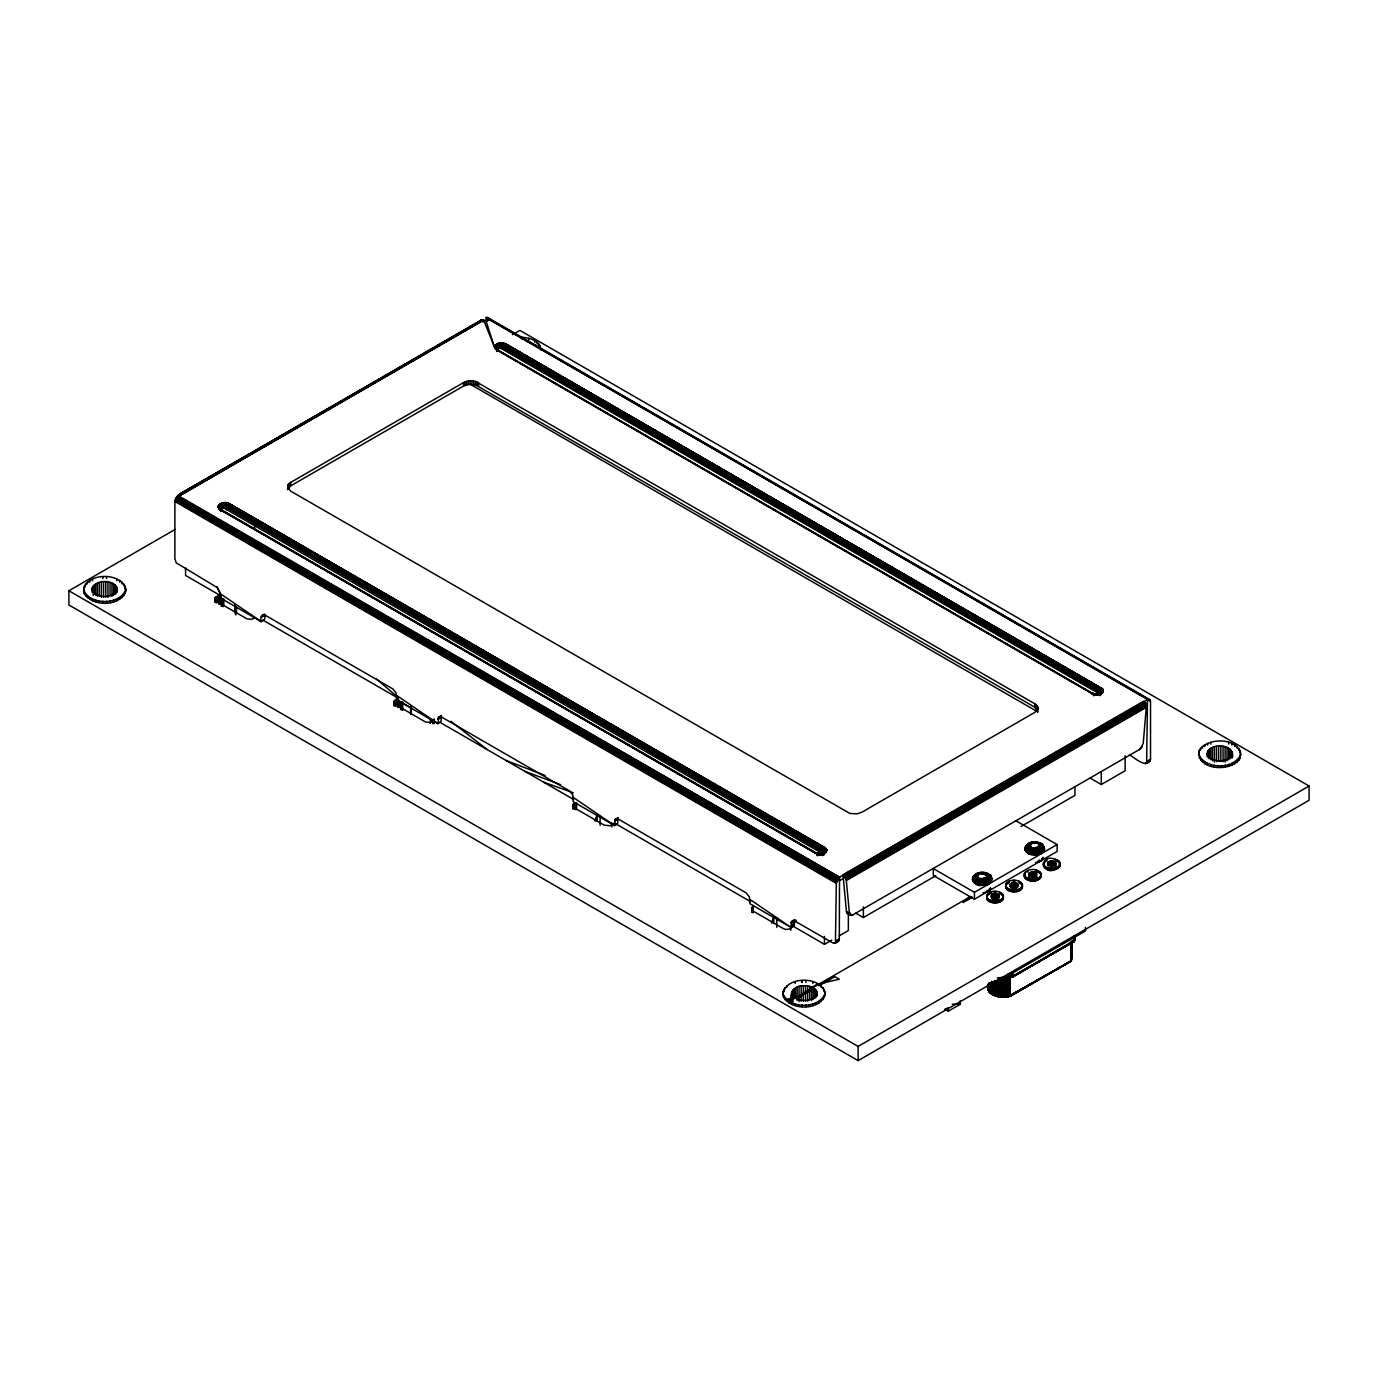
<?xml version="1.0" encoding="UTF-8"?>
<svg xmlns="http://www.w3.org/2000/svg" width="1378" height="1378" viewBox="0 0 1378 1378"><rect width="100%" height="100%" fill="white"/><g stroke="black" fill="none" stroke-linecap="round" stroke-linejoin="round"><path stroke-width="1.5" d="M117.302 592.23C118.956 579.294 96.012 578.174 92.085 588.406C93.893 598.999 113.547 599.103 117.302 589.681M125.708 591.817C125.76 571.336 83.627 571.336 83.679 591.817C89.966 607.44 122.056 607.354 125.708 590.094C119.18 605.355 90.207 605.355 83.679 590.094M825.009 995.571C825.06 975.073 782.945 975.073 782.98 995.571C789.284 1011.176 821.357 1011.09 825.009 993.848C818.48 1009.109 789.525 1009.109 782.98 993.848M975.142 874.634L973.54 876.408C976.003 871.275 989.938 870.913 986.751 877.907C983.547 881.851 972.213 877.235 979.052 873.445L980.258 873.583L975.745 874.341L981.653 872.567L991.747 878.268C990.661 890.326 962.74 882.161 977.105 873.618C984.185 873.084 978.466 871.637 975.452 874.841C970.198 879.905 978.087 870.569 981.739 872.894C992.728 870.121 995.726 886.571 983.082 885.107C971.094 888.328 969.681 871.585 981.015 873.428M986.614 898.37C988.732 905.38 1005.733 904.123 1002.667 895.872L1002.667 894.15C998.55 890.119 989.146 889.999 986.614 895.786M1002.667 894.15C1005.733 902.401 988.732 903.658 986.614 896.647M1071.74 942.483L1071.016 961.172L1008.059 996.845L1005.113 996.759L1005.113 977.829L1004.424 997.224L997.586 996.156L997.586 979.345L997.017 996.432L1010.143 996.311L1071.016 961.172L1071.808 941.191M1022.493 887.363C1024.026 877.39 1002.788 878.027 1005.923 888.19C1009.058 894.115 1024.698 892.875 1021.735 884.883M1022.493 884.797C1021.287 891.859 1008.179 891.928 1005.682 885.641M1041.131 876.597C1038.426 883.815 1021.942 882.333 1024.577 873.187C1028.126 868.123 1038.512 868.071 1041.131 874.031M1024.577 873.187C1023.871 881.007 1038.823 881.438 1041.131 874.875M1037.823 707.551L1037.823 712.064L1034.757 707.19L475.513 384.841L468.279 384.479L463.508 386.064L290.637 485.883L287.554 489.672L287.881 485.177L290.637 482.438L463.508 382.619L468.279 381.034L475.513 381.396L1034.757 703.745L1037.496 706.501L1037.496 709.67L1034.757 712.426L861.87 812.228L857.116 813.83L849.864 813.451L290.637 491.102L287.554 487.295M1072.446 941.915L1074.254 941.346L1074.943 935.507M434.208 723.037L434.225 719.006L434.242 723.192M791.713 921.348L794.727 919.608L794.228 925.827L791.213 927.566L791.437 921.882L794.314 920.745L832.553 942.759C835.12 944.223 839.305 941.794 839.323 938.849L839.512 877.218L177.883 495.443L174.868 501.454L174.868 558.71L176.212 562.81L216.863 587.355L219.739 591.817L219.963 597.759L261.303 621.633L264.318 619.893C267.573 610.161 258.702 615.277 261.303 621.633L219.963 593.436M1097.422 695.218L1102.469 692.686L1097.577 694.116L1097.422 695.218L1102.107 691.567L1100.557 688.587L505.14 344.965C501.454 341.503 491.619 346.636 497.975 349.891C493.789 349.185 499.336 342.002 504.641 345.74L1100.092 689.258C1101.642 696.51 1098.352 694.908 1103.141 689.517L506.07 344.138C502.281 340.659 490.017 344.638 496.356 349.754L1093.564 694.546C1102.917 697.285 1103.795 683.97 1100.678 694.598L1100.557 688.587L505.433 344.638C502.143 341.623 491.498 345.068 496.993 349.512L1093.443 693.875L1101.797 693.22L1096.733 695.27L1096.767 694.133L1101.005 693.685L1096.027 695.253L1095.941 694.15L1100.075 694.064L1094.7 695.012L1091.686 693.461L1096.027 694.925L1099.3 694.357L1101.832 690.688L1101.418 687.846L1099.575 690.705L1100.746 693.806M824.216 853.878L824.716 851.328L826.869 850.484L822.149 854.584L826.18 848.59L823.424 852.362L227.646 508.327L228.076 505.416L229.523 503.797L824.561 847.711L824.13 854.274L823.751 848.572L228.576 504.641C225.372 502.195 216.467 504.365 220.118 509.257L818.136 854.36L826.404 851.776L826.817 849.83L824.854 847.522L229.523 503.797C225.734 500.335 213.469 504.314 219.791 509.412L817.016 854.222C824.871 859.975 826.903 841.579 823.424 852.362C830.469 851.811 812.762 855.876 824.44 853.361C820.685 855.204 819.979 854.36 816.809 853.344L220.428 509.171C215.881 506.811 225.406 505.45 227.646 507.052L822.976 850.777C826.593 854.015 820.892 855.704 824.94 851.862C829.229 847.573 822.339 850.019 824.182 853.464M991.798 993.745C986.545 993.349 988.198 980.791 988.491 989.886C995.622 997.81 985.322 990.231 987.94 984.908M395.159 706.277L395.21 700.145L397.587 699.352L397.587 707.482M988.009 985.081C985.77 988.732 993.09 996.328 988.37 990.265L988.319 983.84M1000.032 996.604L1001.014 977.794L1006.526 977.725L1006.336 996.931L1004.407 997.259L1000.032 996.604L1000.032 977.674L1012.709 977.105L1013.175 972.696M824.888 851.552L823.923 854.653L825.663 850.691L824.01 848.245L227.473 503.314L224.373 502.643L223.787 507.672L223.787 506.398C221.858 504.417 215.312 506.622 219.843 507.724C220.704 510.876 222.719 510.342 220.135 508.758C222.995 504.658 218.637 499.198 227.646 507.052C225.613 506.329 218.361 511.531 220.48 507.896C215.674 504.555 222.099 503.969 225.182 506.363L225.182 507.638L226.612 502.798L229.196 504.021L824.561 847.711C831.812 851.277 814.932 857.374 824.061 852.62C829.625 848.452 821.202 855.6 818.79 854.515C812.383 850.329 819.135 856.927 823.234 853.74C827.989 849.744 822.873 844.99 822.976 852.052L823.01 850.381L227.663 506.656L221.41 506.811L220.618 510.756L220.48 507.896M1100.764 694.202L1099.575 690.705L504.227 346.998L498.457 346.86L496.562 348.513L498.113 350.15L494.84 347.428L497.045 346.291L504.193 347.394L1099.541 691.101L1100.35 693.031C1107.137 685.331 1097.973 696.872 1097.439 694.615M1073.324 942.001L1074.926 936.265L1074.254 941.346L1012.107 977.019L1005.234 978.414L998.912 977.777L1012.709 977.105L1006.526 977.45M843.009 874.789L846.247 879.819L849.399 913.149L851.931 915.354L1140.106 749.15L1143.223 743.5L1146.272 707.396L1145.273 703.228L1143.654 701.213L843.009 874.789L846.419 911.426L847.418 913.373L849.554 913.459M411.178 712.099L411.281 706.036L411.299 713.718M1006.336 996.931L1002.529 997.224L1002.84 977.898L1012.33 977.105L1073.996 941.691L1074.892 936.575L1073.583 941.949L1073.496 940.382L1073.031 942.018L1012.107 977.019L999.05 978.156L1012.537 977.14M997.586 996.156L999.205 977.553L998.74 996.673L1000.79 996.949L1001.014 977.794L1002.84 977.622L1004.441 996.811L1006.353 996.673L1007.611 977.553L1008.145 996.811L1071.016 961.172L1071.653 942.328M990.162 984.168L989.938 992.591L992.591 994.623L989.025 991.316L988.939 982.79M988.37 990.265C991.523 995.209 985.339 986.097 988.543 984.219M990.351 992.918L989.025 991.316L989.232 983.169M991.282 982.962L991.006 993.521L994.313 995.226L991.454 993.59M994.451 980.464L995.226 995.484L998.792 996.828L995.26 995.743L995.674 980.912M993.245 994.64L997.362 996.311L992.263 994.365L992.608 981.704M993.676 995.105L995.777 995.829L993.641 994.847L994.038 982.393M1003.15 977.57C996.105 978.139 1013.76 981.05 1010.143 973.488M1008.868 977.605L1013.106 976.675L1074.34 941.071L1074.874 935.8M1005.113 978.035L1013.175 976.124L1001.1 978.38M1007.611 996.483L1008.351 977.088L1010.815 976.399L1003.15 977.846L1005.285 978.053M977.105 873.618C970.129 879.715 985.425 883.66 988.767 878.32C990.851 870.224 978.862 872.619 975.262 875.443M1011.331 977.45L1012.623 972.851M220.756 604.081L221.152 596.002L217.018 586.597M399.723 707.414L400.016 701.35L400.24 707.465M220.446 509.946C218.034 505.244 218.051 503.883 224.476 506.346L224.476 507.621L225.51 502.677L226.492 503.091L823.751 848.572L825.301 850.863L822.718 855.635M1098.128 694.495L1102.882 691.446L1101.125 688.053L505.743 344.362L498.715 343.243L499.68 346.843L497.286 348.221L497.027 350.684L496.924 347.842L498.388 346.446L504.314 346.584L1099.799 689.878L1101.056 691.945L1098.714 694.925L1103.278 691.48L1100.901 692.256L1100.488 694.994L1102.142 688.345L1100.092 690.705L1099.988 692.686L1102.727 688.914L1099.765 695.683L1101.642 690.189L1101.125 688.053L506.07 344.138L504.193 348.668L1099.541 692.376L1100.092 690.705L1100.281 693.444M988.887 990.937L988.198 986.166C987.303 990.765 990.541 992.298 987.837 986.958M994.313 995.226L992.212 994.089L992.901 981.842M998.912 977.777L1009.368 977.88M1072.635 941.346C1076.011 939.675 1073.893 933.199 1074.34 941.071L1010.815 977.381M221.634 606.234L222.116 598.224L222.254 606.372M400.585 709.567L401.084 701.54L401.205 709.687M976.571 874.806L982.91 872.395L988.147 874.169L986.011 877.545L981.808 878.664L981.36 885.107C969.302 882.385 985.511 868.519 973.919 875.84M1099.282 694.684C1106.896 687.88 1100.161 690.361 1100.178 695.356M973.368 876.718L972.42 878.957L973.884 876.201L978.948 874.117L974.987 875.03L972.713 880.921L973.092 877.631L975.676 874.341M1074.633 940.347L1011.9 976.864L1010.212 976.589L1008.214 996.656L998.723 996.415L1000.032 977.674M1025.335 847.608C1026.11 844.163 1031.02 842.699 1032.501 842.802C1028.763 841.992 1024.233 846.505 1025.335 850.553C1024.371 841.062 1035.567 842.268 1041.372 843.956C1052.327 853.275 1029.607 859.459 1025.335 850.553C1023.113 834.844 1056.926 845.041 1035.533 851.191C1031.726 849.589 1027.282 843.129 1034.43 842.974M835.43 942.879L836.308 883.332L839.512 877.218L1148.115 699.249L1150.027 700.058L1150.527 701.919L1150.527 759.175C1146.789 769.837 1134.283 757.194 1129.426 754.834M1074.599 936.024L1074.254 941.346M1005.113 996.759L1006.526 977.725M438.445 717.387L441.46 715.647L440.96 721.865L437.946 723.605L438.824 716.991M615.07 819.376L618.102 817.636L617.602 823.855L614.571 825.594L615.07 819.376L618.326 819.083L746.101 892.858L749.356 896.906L749.873 903.71L791.213 927.566L749.873 899.369M979.672 884.934L981.015 878.596L991.126 881.851M1007.008 977.88L1013.002 976.864M1032.294 854.567L1033.638 848.211L1039.305 846.316L1038.512 842.854L1034.137 842.01L1029.883 843.026L1025.043 848.59C1024.491 843.06 1039.339 841.183 1029.573 843.37L1032.122 842.526M1147.495 699.404L1146.617 763.205M1026.782 852.327L1026.989 851.535C1022.528 844.972 1040.528 836.79 1025.697 847.246L1025.301 848.848C1043.818 867.141 1052.482 834.551 1029.194 844.421M1074.737 939.572L1074.926 936.265M220.015 508.43C223.391 513.426 217.982 504.606 221.031 508.809C219.395 502.023 221.41 502.298 227.112 506.794L227.646 508.327M1074.926 938.952L1075.047 937.781M1074.168 939.176L1074.995 936.747M220.532 509.55C218.585 503.418 218.964 502.936 225.854 506.449L225.854 507.724L227.68 503.039L824.01 848.245C828.367 852.93 817.774 856.272 824.061 852.62L823.217 855.342L823.734 853.103M978.07 874.307C976.571 868.863 1006.405 880.249 981.36 873.79L984.598 872.98L984.77 873.962M1039.787 843.026C1020.013 842.63 1039.77 840.373 1041.785 845.058M1071.688 942.121L1070.844 961.258L1010.143 996.311L1000.6 996.673M978.07 884.59L980.258 878.423L987.165 881.576L990.524 880.318L991.075 876.718L986.7 875.323C988.284 873.066 982.772 871.74 986.372 874.307M1030.675 854.222L1032.88 848.056L1041.32 851.449C1046.798 848.882 1042.354 842.613 1037.892 842.406M820.892 854.291L823.097 853.43L823.613 855.015M1071.171 941.811L1071.119 960.983L1008.231 996.397L1008.3 977.45L1010.022 977.054L1010.005 996.242L1006.164 996.931M1071.447 941.501L1071.085 961.052L1009.574 996.294L1071.171 960.742L1071.74 959.312M1097.956 694.546L1092.565 693.892L1097.956 694.546L1093.529 694.219L496.683 349.599C490.516 345.189 502.712 340.177 504.314 346.584L1100.23 690.326L1100.591 693.41L1100.833 688.294L505.209 343.708L503.762 346.309L504.193 348.668M1002.547 997.259L1000.6 996.931M988.129 985.856L988.853 988.922L989.025 985.528M1074.082 940.158L1073.996 941.691L1074.495 940.588L1012.33 977.105M986.097 873.29C982.497 874.427 981.394 871.292 985.597 872.808M1035.24 842.974C1036.187 840.08 1038.323 845.437 1040.476 844.421M1010.332 976.933L1010.143 996.311M180.311 493.582L179.674 495.718M976.571 884.108L979.569 878.199L987.475 882.42L988.698 881.834L985.494 877.889L991.075 876.718M1029.194 853.723L1032.174 847.814L1040.803 852.517L1040.803 854.239M1071.498 959.863L1071.171 960.742M228.317 505.003C223.047 502.109 217.362 506.191 220.859 511.117C220.928 504.365 216.518 500.972 226.509 506.587L226.509 507.862L228.645 503.383L824.285 847.952L826.008 850.002L825.198 852.224M504.227 346.998C494.047 336.783 501.265 350.908 497.871 346.739C491.274 346.102 499.835 351.597 497.269 349.478C495.425 342.967 496.752 342.915 503.056 346.929L503.056 348.203L504.193 347.394C494.099 339.143 500.025 345.155 496.993 350.288M1030.675 843.939C1031.381 841.08 1038.289 841.631 1038.995 843.939M220.273 507.931L223.064 505.674L227.749 506.243L823.234 849.537L824.337 851.931M496.683 349.599L496.631 347.911L497.579 349.134C497.751 344.328 494.564 350.925 497.269 349.34C492.394 349.444 499.473 344.414 497.992 348.806C494.995 342.261 499.18 343.053 503.659 347.135L502.419 348.048L502.419 346.774C492.962 342.433 496.631 344.603 497.165 351.08C494.65 346.291 500.869 343.949 504.451 346.154L1100.402 689.965L1101.28 691.67L1099.61 693.634M820.168 854.343L821.409 854.205L816.982 853.86L219.791 509.412C215.795 504.072 225.337 501.644 228.869 504.296L824.285 847.952L824.13 852.999L823.527 848.917L228.076 505.416L222.892 504.779L219.843 507.724M1101.453 691.894L1100.092 689.258M1071.808 941.346L1071.774 958.761L1071.309 955.97M975.262 883.47C977.105 873.807 982.118 882.23 987.716 883.264L987.854 884.108M1027.885 853.085L1031.554 847.522L1035.584 852.069L1039.667 853.705L1039.667 851.983M1072.962 941.363L1072.842 940.433M817.016 855.497L816.982 853.86L818.015 853.843L816.069 852.896L819.152 854.274L823.51 853.74L824.509 851.621M1095.699 694.598C1098.731 695.235 1092.289 692.634 1093.564 695.821M974.16 882.712C976.968 873.187 980.723 882.316 986.269 883.746L986.372 884.59M1074.737 939.813L1074.375 935.645L1074.375 940.795L1074.013 936.816M822.804 853.74L826.817 849.83L824.216 852.603L823.665 850.002L227.663 506.656C224.338 502.126 219.98 502.092 222.495 507.965L222.151 502.918L225.441 502.97L228.076 505.416M986.372 873.135L986.407 874.875C996.966 876.994 980.947 883.66 976.244 882.902M752.526 911.289L752.888 905.432L751.596 908.705L752.543 910.737L783.204 928.496C785.891 930.391 793.659 929.444 791.782 925.034M185.513 567.564L185.599 575.47L221.152 596.002C218.137 594.831 211.971 598.431 216.243 601.17L246.989 618.86L251.244 619.342L254.706 617.844M395.262 706.208L395.21 700.145L393.677 702.057L394.608 704.072L425.268 721.848L430.401 722.64L434.328 719.936M576.555 808.765L576.555 802.685L572.8 804.855L573.575 807.405L604.236 825.164L610.247 825.784L613.296 823.269M782.98 993.435L784.874 987.63M973.884 876.201L972.42 879.939L973.092 877.631M982.962 892.927L988.181 891.514L990.627 888.5M1035.567 862.542L1040.803 861.129L1043.232 858.115M1059.82 866.504L1059.32 861.457C1037.6 848.004 1040.786 882.041 1059.82 866.504L1059.32 861.457M1232.363 757.866C1236.152 742.535 1205.078 741.743 1207.145 756.591M1198.739 754.472C1205.285 769.734 1234.24 769.734 1240.768 754.472M1240.131 758.279C1243.748 737.798 1207.989 735.973 1199.377 750.252C1195.777 770.733 1231.536 772.558 1240.131 758.279L1240.131 756.556M83.679 589.698L85.574 583.893M410.523 706.983L410.988 706.242L410.988 714.011M817.033 996.208C818.945 988.302 809.454 985.184 803.322 985.752C794.572 985.27 788.319 993.211 791.816 1001.961M791.816 993.659C795.743 1002.822 813.106 1002.822 817.033 993.659M973.316 881.851C977.054 872.567 979.207 882.196 984.702 884.09L984.77 884.934C977.088 885.382 979.603 871.43 973.092 878.544L973.54 881.076M986.614 897.509L987.371 895.872M1005.682 886.519L1006.44 883.16M1025.921 851.483L1027.609 848.555L1030.641 846.764L1031.467 850.777L1037.376 854.567L1036.032 848.211L1044.627 848.59L1042.784 846.195L1039.443 845.403L1040.476 843.336L1035.309 842.509M1028.677 874.152C1038.926 865.177 1038.926 883.556 1028.677 874.582M1043.249 864.816L1044.007 863.179M1198.739 754.059L1199.377 750.252M1232.363 754.042C1228.453 763.188 1211.073 763.188 1207.145 754.042M1075.012 937.057L1074.237 938.108M595.33 820.961L597.139 815.5L573.231 801.72L572.731 794.917L569.476 790.869L441.701 717.111L439.272 716.732M771.973 922.933L773.764 917.49L773.764 923.484M974.16 876.201L977.639 873.204L982.617 873.342M1026.782 845.816L1030.296 843.267L1031.554 843.732L1029.59 843.767L1025.921 846.678M1071.447 960.432L1071.412 948.856M479.682 321.815L480.681 320.161M801.514 982.445L802.168 980.654L802.168 982.376M1036.497 842.303L1039.942 843.233L1039.305 844.938C1046.333 844.576 1043.146 850.071 1037.496 847.814L1040.476 853.723M1005.234 978.414L1007.077 978.07M1073.583 941.949L1073.806 940.296M978.173 873.738L980.344 872.532M220.721 507.896C218.809 511.617 222.685 500.955 227.887 505.829L823.338 849.296L824.716 851.328M1026.989 851.535L1031.037 847.16L1032.759 851.053L1037.307 853.705M594.883 820.702L597.139 815.5L614.571 825.594L573.231 797.38M771.525 922.674L773.764 917.49M1025.973 846.333L1025.043 849.571L1026.886 847.005L1030.227 845.868L1025.594 849.795M1070.844 961.258L1071.206 960.035M1001.169 978.311L997.414 977.639M976.726 874.22L978.535 873.221M824.63 851.776L823.527 848.917M983.41 873.428L985.27 872.774L987.854 874.806M972.971 880.18L977.743 876.701L977.639 880.749L983.082 885.107C976.141 873.032 1002.547 885.572 986.837 876.236C991.299 873.669 985.597 875.116 985.27 872.774M991.712 880.921L989.921 878.165L986.7 876.701L989.197 875.478L988.749 874.341M819.342 853.792L815.707 852.913L822.494 854.033L818.136 854.36M1094.7 694.254L1095.975 694.254L1092.013 693.306M972.713 877.975L974.401 875.392M1026.162 850.708L1026.231 846.678L1028.901 843.784M1043.249 863.937C1045.575 870.517 1060.526 870.086 1059.82 862.249M1026.524 845.472L1027.764 844.249M796.208 920.142L792.712 924.845L794.228 925.827M1043.68 846.333L1038.099 847.522L1041.785 853.085M253.604 618.636L253.655 617.206M824.199 852.465L826.404 851.776L821.719 853.757M821.581 854.171L824.406 852.207M1010.332 995.863L1007.904 996.673M1139.485 749.563L1142.224 746.618M984.564 873.17L982.772 872.567M991.833 894.666C989.094 898.49 997.241 899.817 999.119 897.095C1000.876 892.048 988.233 892.376 991.833 898.49M1010.625 883.815C1007.886 887.639 1016.034 888.982 1017.911 886.243C1019.668 881.197 1007.025 881.524 1010.625 887.639M1048.21 862.111C1045.471 865.952 1053.619 867.279 1055.496 864.54C1057.253 859.51 1044.61 859.82 1048.21 865.952M981.463 872.532L990.524 875.84L986.011 877.545L990.265 882.712M970.353 896.458L962.998 902.624L972.455 897.164M1101.763 692.548L1098.972 693.892M1093.805 693.771C1091.204 692.824 1099.73 696.217 1100.85 692.772M966.977 900.316L971.438 896.785M1092.633 693.22L1095.355 695.167M816.482 853.275L815.466 852.982L820.237 853.826M991.747 878.268L984.168 878.423L986.269 883.746M1044.369 847.883L1036.79 848.056L1038.995 854.222M974.711 875.047L976.571 873.721M1027.316 844.68L1029.728 843.233M1031.381 854.567L1035.205 853.533L1038.289 854.567M989.06 894.494L988.112 895.149L988.112 893.426M1008.11 883.487L1007.163 884.142L1007.163 882.42M1004.786 977.605L1010.195 976.692L1004.751 977.45L1004.441 996.811L1002.564 996.811L1001.014 977.794M1100.609 693.048L1102.607 690.912L1100.833 688.294L505.433 344.638C503.711 341.658 500.559 352.596 499.68 346.843L499.68 348.117L499.801 343.053L504.451 346.154M1150.303 700.575L488.484 319.179L484.97 321.195L483.368 320.023L179.209 495.994L483.695 320.196L486.245 321.66L494.34 346.774L496.631 347.911M818.911 985.89L834.827 976.692L839.254 979.241L816.103 984.529M179.984 493.944L481.766 319.713C484.229 319.024 483.73 323.778 482.713 319.782L178.072 495.546L483.368 320.023M179.76 494.444L482.386 319.73M178.554 495.684L483.041 319.885L484.367 321.177M482.851 321.987L488.484 319.179L486.055 317.526L486.245 320.368L487.898 319.145M485.607 321.367L489.104 319.351M486.245 321.66L489.741 319.644L1150.458 701.213M512.427 334.699L519.885 330.393L1309.1 786.046L1309.1 800.256L858.115 1060.629L68.9 604.976L68.9 590.766L175.127 529.428M226.612 510.222L230.333 508.069M261.527 615.949L264.559 614.192M261.355 616.569L264.387 614.829M261.303 617.292L264.318 615.553M438.17 717.921L441.184 716.181M437.997 718.558L441.012 716.801M437.946 719.282L440.96 717.525M614.795 819.893L617.826 818.153M614.622 820.53L617.654 818.79M614.571 821.254L617.602 819.514M824.922 852.758L822.218 853.981M843.629 875.357L1144.257 701.798M844.232 875.995L1144.791 702.47M844.8 876.701L1145.273 703.228M839.512 880.663L843.233 878.527M1143.792 705.002L1147.495 702.849M845.282 877.476L1145.669 704.037M845.696 878.251L1145.979 704.899M846.023 879.043L1146.186 705.743M846.247 879.819L1146.272 706.604M846.368 880.542L1146.272 707.396M791.437 921.882L794.451 920.125M791.265 922.519L794.279 920.762M791.213 923.226L794.228 921.486M855.927 913.235L863.386 917.524L935.765 875.736M1021.132 826.438L1074.961 795.364L1074.961 786.821M792.143 925.654L824.475 944.326L831.83 940.089M839.168 935.851L848.348 930.546L848.348 913.442M1090.101 778.07L1101.28 784.53L1125.137 770.75L1125.137 755.781M836.308 940.588L839.323 938.849M1147.495 760.932L1150.527 759.175M836.239 941.312L839.271 939.572M1150.458 759.898L1147.443 761.638L1149.183 761.724M833.828 943.241L839.099 940.192M1145.032 763.567L1150.285 760.535M834.431 943.258L838.823 940.726M1145.618 763.601L1150.01 761.052M1041.32 851.449C1036.566 853.843 1029.245 853.843 1025.973 849.072L1027.006 845.007L1032.604 842.303L1037.066 842.303M974.435 892.324L1057.115 844.576L1057.115 851.483L974.435 899.214L933.285 875.443L933.285 868.553L974.435 892.324L974.435 899.214M791.902 1000.032L789.077 1001.393L970.129 896.734M796.536 998.809L813.33 989.128M68.9 590.766L858.115 1046.419L1309.1 786.046M945.325 1009.316L948.219 1007.645L948.34 1011.159L960.363 1004.217L960.242 1000.704M1002.736 978.725L1085.416 930.994L1085.416 927.515M483.041 319.885L180.725 493.341M1009.506 977.329L1010.453 976.847M1028.35 843.973L1031.157 842.854M976.124 873.962L978.07 873.135M1040.097 852.035L1032.656 851.259L1028.866 852.517L1028.866 854.239M979.241 884.624L982.583 883.918L986.045 885.313M791.902 998.74L789.077 1000.101L789.077 1003.115M1029.349 843.836L1034.086 842.147M1011.469 977.123L1013.157 976.416L1011.521 976.881M818.911 984.168L811.676 987.044L811.676 1000.445M1100.212 693.392L1102.951 692.101L1101.832 692.083M1030.796 843.353C1033.948 842.096 1035.36 842.234 1037.376 843.594M979.741 873.411L984.598 872.98M786.717 1001.496L786.717 999.773L794.055 997.207M1008.989 977.777L1011.9 976.864M1032.501 842.802C1020.564 850.984 1050.449 848.917 1036.273 842.613M1043.749 851.483L1034.43 848.297L1034.103 852.844L1029.986 853.705L1029.986 851.983M1027.85 845.11L1030.641 844.507L1028.281 844.421L1026.231 847.539C1033.879 861.405 1056.289 841.355 1032.363 843.026M977.26 873.411L979.879 873.17M976.968 873.755L979.517 872.911M981.48 881.489L981.48 883.212L977.381 884.073L977.381 882.351M984.702 884.09L983.41 878.596L991.075 879.457L991.471 877.321L984.874 878.199L987.475 882.42L981.412 883.35L973.919 880.318L973.626 877.063L975.021 876.201L977.605 875.771L975.676 879.612L978.173 883.746M1098.266 694.099L1099.455 693.702M1098.197 694.271L1099.868 693.892M486.055 317.526L488.863 318.697M262.647 614.743L265.058 615.122L392.833 688.897L396.089 692.945L396.606 699.748L437.946 723.605L396.606 695.408M837.979 941.398L836.859 941.501M1031.192 842.595L1033.173 842.303M1030.951 842.905L1033.397 842.613M978.569 872.98L980.568 872.687M978.346 873.29L981.808 873.342M1095.303 694.564L1094.098 694.805M786.717 999.773L794.245 998.413M1037.203 842.595L1033.982 843.422L1038.702 842.905M1097.525 694.219L1098.748 694.012M820.961 853.895L822.201 853.688M497.079 348.617L497.027 350.684M1006.629 977.26L1008.644 977.157M817.516 854.153L817.55 855.755M1032.604 842.303L1034.275 842.199M1032.466 842.595L1034.344 842.509M979.982 872.67L981.584 872.395M979.844 872.98L981.653 872.567M1009.471 977.57L1003.15 977.846M847.418 913.373L850.157 913.166M850.398 915.095L853.137 914.889M1095.751 694.391L1097.801 694.185M1096.733 694.443L1097.87 694.34M820.22 853.809L815.466 852.982M1005.268 978.242L1001.031 978.191M819.41 853.929L816.241 852.913L817.912 853.671M1034.034 842.44L1035.636 842.44M981.412 872.808L983.014 872.808M981.377 873.239L983.048 873.239M952.267 1004.217L960.363 1004.217M1038.874 843.353L1040.941 843.594M986.269 873.738L988.319 873.962M999.291 977.967L1001.272 978.001M1092.806 693.72L1094.029 694.202M819.204 854.05L821.409 854.205M819.152 854.274L820.272 854.291M1007.404 977.88L1004.596 977.536L1007.421 977.639M220.618 509.481C216.174 509.894 221.272 502.522 221.927 508.189L221.927 506.915L221.427 508.482L220.997 507.138L219.67 508.31M1000.79 996.949L998.74 996.673M999.205 978.104L1001.22 978.173M219.791 508.74L220.721 509.154M821.322 853.998L818.153 853.929M1093.65 693.634L1095.854 694.15M1038.392 851.552L1038.392 853.275L1035.567 852.844L1035.567 851.104M981.515 881.558L976.571 880.232L974.504 878.165L974.504 875.788L978.018 874.875L975.228 875.478L973.626 877.924C975.986 884.642 991.264 884.211 990.558 876.201M984.409 881.644L982.962 881.489L982.962 883.212L987.061 884.073L987.061 882.351L985.787 881.92L984.409 881.644L984.409 883.367M1096.802 694.254L1093.719 694.03M818.032 854.136L819.462 854.326M1001.014 978.001L1003.15 978.087M497.975 349.891C493.72 345.93 495.443 343.174 501.73 346.688L501.73 347.962L503.177 343.139L1100.316 688.897L1101.763 691.704L1100.609 692.945L1100.316 688.897L504.865 345.344C502.04 342.812 492.876 345.585 497.492 349.564M820.254 854.084L818.377 853.705M1093.357 693.685L1095.269 694.34M540.899 349.995C540.693 340.745 529.307 337.662 521.728 337.197L521.728 338.919M983.875 872.687L985.873 872.98M995.226 995.484L998.723 996.415M996.949 996.277L999.05 996.69M1094.063 693.84L1095.131 694.064M817.154 853.705L818.756 854.239M1040.321 852.896L1035.533 851.191C1032.036 845.592 1054.342 853.947 1039.443 845.868L1041.372 843.956M988.904 987.888L988.388 986.441M993.383 982.083L993.641 994.847L997.362 996.311M1093.254 693.565L1092.272 693.237L1093.925 693.961M1037.548 842.526L1040.097 843.37M984.925 872.911L987.475 873.755M1093.03 693.616L1094.476 694.012M816.241 853.395L818.015 853.843M543.604 782.17L573.317 792.798M524.811 771.318L560.57 784.685M506.019 760.467L545.171 775.521M995.26 995.743L997.017 996.432M993.641 994.847L995.777 995.829M835.757 875.685L839.512 877.218L177.262 496.011L838.702 877.889M220.015 508.189C214.796 507.414 223.649 503.797 223.115 507.793L223.236 502.729L227.887 505.829M1038.512 842.854C1048.382 849.02 1025.783 853.413 1029.021 844.318L1031.037 844.094L1026.886 846.195L1027.127 847.797L1030.262 850.381L1034.137 851.191L1033.982 854.739L1030.951 852.5L1029.194 849.864L1029.487 846.523L1030.365 846.316L1029.728 849.141L1031.192 851.621L1035.688 854.739L1035.533 851.191M985.89 873.221C995.777 879.388 973.178 883.798 976.416 874.685L978.432 874.479L974.263 877.373L974.384 881.92M987.061 882.351L989.128 883.556M992.263 994.365L993.969 995.347M396.606 699.748L410.592 707.517L411.281 714.2M487.261 317.371L1149.665 699.662M486.675 317.371L1150.027 700.058M499.284 347.411L1100.919 694.753M470.053 384.118L1037.737 711.875M1015.965 820.823L1057.115 844.576M222.495 507.207L824.13 854.567M176.694 496.666L838.134 878.561M176.16 497.406L837.6 879.285M175.712 498.199L837.152 880.077M175.35 499.025L836.79 880.904M175.092 499.852L836.532 881.748M174.92 500.679L836.36 882.557M174.868 501.454L836.308 883.332M846.419 911.426L849.399 913.149M846.523 912.047L849.52 913.769M846.747 912.598L851.38 915.388M847.039 913.046L850.863 915.319M944.86 1009.161L948.34 1011.159M262.681 619.979L398.259 698.25M439.703 722.175L573.765 799.567M615.036 823.407L750.631 901.677M752.888 906.672L753.111 912.908M437.946 723.605L430.298 719.178L430.298 723.312M992.97 994.537L990.954 993.245L990.661 982.497M992.591 994.623L989.025 991.316M1100.402 689.965L500.92 342.967L501.041 347.945L502.057 343.001L504.865 345.344M220.118 509.257C213.969 504.848 226.164 499.835 227.749 506.243L824.32 851.518M1040.476 843.336L1043.163 845.816L1038.633 847.16L1042.888 852.327M1039.942 843.233C1047.625 850.123 1028.005 853.981 1027.626 845.816L1030.227 845.403L1028.298 849.244L1030.796 853.378M1020.047 883.487L1020.995 884.142L1020.995 882.42M987.854 873.721L990.265 876.201M987.337 873.618L989.197 875.478M1000.996 894.494L1001.944 895.149L1001.944 893.426M496.666 348.358C491.963 346.929 497.958 344.776 500.352 346.722L500.352 347.997L501.041 346.67L498.078 345.585L494.34 346.774L483.695 320.196M450.933 721.297L487.226 749.615M823.458 850.726L824.182 852.19M376.642 679.061L396.985 696.631M991.385 993.814L989.955 992.384L989.714 982.669M1099.661 690.292L1100.591 692.135M221.186 509.826L219.705 507.965M497.424 351.459L496.407 348.066M1038.978 842.768L1039.029 844.507L1042.061 844.645L1043.749 846.678M988.026 988.629L988.215 989.714M482.713 319.782L483.799 321.315M1074.254 936.575L1074.823 938.573M496.562 348.513L497.269 349.478M234.897 604.89L235.414 614.416M990.041 875.392L991.712 877.975M989.456 875.03L989.421 876.201L986.407 877.131L990.885 881.076M125.708 587.975L125.708 589.698L123.813 583.893M1074.444 936.317L1074.943 938.315M1071.24 956.263L1071.671 957.073L1071.395 943.017M1043.508 850.708L1039.029 846.764L1042.888 845.816M1041.906 844.249L1039.305 846.316L1042.543 847.797L1044.335 850.553M1028.35 851.449L1027.85 847.263L1030.365 844.938L1027.626 846.557L1027.316 850.743M975.745 881.834L975.228 877.648L977.743 875.323L975.021 876.925L974.711 881.128M1008.214 973.798L1009.506 977.036M988.698 881.834L989.163 883.47M1240.768 754.059L1240.131 750.252M1010.815 973.333L1011.521 976.606M782.98 991.712L783.1 993.073M996.053 981.033L996.914 996.001M991.764 981.188L992.212 994.089M221.186 598.035L221.307 606.182M824.406 936.42L824.475 944.326M1238.874 748.254L1238.874 749.976M1238.874 758.555L1238.874 760.277M1237.048 746.411L1237.048 748.133M1237.048 760.398L1237.048 762.12M1234.671 744.792L1234.671 746.514M1234.671 762.017L1234.671 763.739M1231.863 743.431L1231.863 745.154M1231.984 751.51L1231.984 757.263M1231.863 763.378L1231.863 765.1M1231.226 750.321L1231.226 757.969M1230.123 749.219L1230.123 758.778M1228.676 742.363L1228.676 744.086M1228.711 748.237L1228.711 759.726M1228.676 764.446L1228.676 766.168M1227.023 747.427L1227.023 760.811M1225.214 765.169L1225.214 766.891M1225.111 746.79L1225.111 762.103M1223.044 746.342L1223.044 761.655M1221.597 765.531L1221.597 767.253M1220.856 746.118L1220.856 761.431M1218.652 746.118L1218.652 761.431M1217.928 765.531L1217.928 767.253M1216.481 746.342L1216.481 761.655M1214.414 746.79L1214.414 762.103M1214.294 765.169L1214.294 766.891M1212.502 747.427L1212.502 760.811M1210.849 742.363L1210.849 744.086M1210.849 764.446L1210.849 766.168M1210.814 748.237L1210.814 759.726M1209.402 749.219L1209.402 758.778M1208.299 750.321L1208.299 757.969M1207.662 743.431L1207.662 745.154M1207.662 763.378L1207.662 765.1M1207.541 751.51L1207.541 755.333M1204.837 744.792L1204.837 746.514M1204.837 762.017L1204.837 763.739M1202.477 746.411L1202.477 748.133M1202.477 760.398L1202.477 762.12M1200.634 748.254L1200.634 749.976M1200.634 758.555L1200.634 760.277M1199.377 756.556L1199.377 758.279M1101.28 771.697L1101.28 784.53M1059.32 865.573L1059.32 867.296M1058.58 860.716L1058.58 862.439M1058.58 866.314L1058.58 868.037M1057.632 860.061L1057.632 861.784M1057.632 866.969L1057.632 868.691M1056.513 859.527L1056.513 861.25M1056.513 867.503L1056.513 869.225M1055.737 862.886L1055.737 866.71M1055.238 859.097L1055.238 860.819M1055.496 862.49L1055.496 866.314M1055.238 867.933L1055.238 869.656M1055.117 862.111L1055.117 865.952M1054.652 861.784L1054.652 865.625M1054.084 861.526L1054.084 865.35M1053.843 868.226L1053.843 869.949M1053.447 861.302L1053.447 865.143M1052.758 861.164L1052.758 866.9M1052.396 868.364L1052.396 870.086M1052.034 861.095L1052.034 866.831M1051.293 861.095L1051.293 866.831M1050.932 868.364L1050.932 870.086M1050.57 861.164L1050.57 866.9M1049.881 861.302L1049.881 865.143M1049.485 868.226L1049.485 869.949M1049.244 861.526L1049.244 865.35M1048.675 861.784L1048.675 865.625M1048.09 867.933L1048.09 869.656M1046.832 859.527L1046.832 861.25M1046.832 867.503L1046.832 869.225M1045.695 866.969L1045.695 868.691M1044.748 860.716L1044.748 862.439M1044.748 866.314L1044.748 868.037M1044.007 865.573L1044.007 867.296M1043.508 862.249L1043.508 863.972M1043.508 864.781L1043.508 866.504M1042.991 857.237L1042.991 858.959M1042.474 858.029L1042.474 859.751M1041.751 858.77L1041.751 860.492M1040.872 873.187L1040.872 877.441M1040.373 872.395L1040.373 874.117L1039.632 871.654M1040.373 876.511L1040.373 878.234M1039.667 859.958L1039.667 861.681M1039.632 877.252L1039.632 878.975M1038.702 870.999L1038.702 872.722M1038.702 877.889L1038.702 879.612M1038.392 860.389L1038.392 862.111M1037.496 706.501L1037.496 709.946M1037.565 870.465L1037.565 872.188M1037.565 878.441L1037.565 880.163M1036.876 705.484L1036.876 708.929M1037.014 851.259L1037.014 852.982M1036.704 873.342L1036.704 877.166M1036.29 870.035L1036.29 871.757M1036.325 872.963L1036.325 876.787M1036.29 878.871L1036.29 880.594M1035.946 704.571L1035.946 708.016M1035.86 872.636L1035.86 876.477M1035.291 872.36L1035.291 876.201M1034.912 879.164L1034.912 880.886M1034.757 703.745L1034.757 707.19M1034.654 872.153L1034.654 877.907M1033.965 872.016L1033.965 877.752M1033.466 879.302L1033.466 881.024M1033.242 871.929L1033.242 877.683M1032.656 851.259L1032.656 852.982M1032.501 871.929L1032.501 877.683M1031.984 879.302L1031.984 881.024M1031.777 872.016L1031.777 877.752M1031.261 851.552L1031.261 853.275M1031.089 872.153L1031.089 877.907M1030.537 879.164L1030.537 880.886M1030.451 872.36L1030.451 876.201M1029.883 872.636L1029.883 876.477M1029.418 872.963L1029.418 876.787M1029.159 878.871L1029.159 880.594M1029.056 873.342L1029.056 877.166M1028.798 873.738L1028.798 877.562M1027.885 870.465L1027.885 872.188M1027.885 878.441L1027.885 880.163M1026.765 877.889L1026.765 879.612M1025.818 871.654L1025.077 874.117L1025.077 872.395M1025.818 877.252L1025.818 878.975M1025.077 876.511L1025.077 878.234M1024.577 875.719L1024.577 877.441M1024.319 874.031L1024.319 876.597M1022.235 883.953L1022.235 885.675M1022.235 886.467L1022.235 888.19M1021.735 887.277L1021.735 888.999M1020.995 888L1020.995 889.723M1020.047 888.655L1020.047 890.377M1018.928 881.214L1018.928 882.936M1018.928 889.206L1018.928 890.929M1017.653 889.637L1017.653 891.359M1017.532 883.815L1017.532 887.639M1017.067 883.487L1017.067 887.311M1016.499 883.212L1016.499 888.965M1016.275 889.912L1016.275 891.635M1015.862 883.005L1015.862 888.741M1015.173 882.867L1015.173 888.603M1014.811 880.353L1014.811 882.075M1014.811 890.067L1014.811 891.79M1014.449 882.781L1014.449 888.534M1013.708 882.781L1013.708 888.534M1013.347 880.353L1013.347 882.075M1013.347 890.067L1013.347 891.79M1012.985 882.867L1012.985 888.603M1012.296 883.005L1012.296 888.741M1011.9 889.912L1011.9 891.635M1011.659 883.212L1011.659 888.965M1011.09 883.487L1011.09 887.311M1010.522 889.637L1010.522 891.359M1009.247 881.214L1009.247 882.936M1009.247 889.206L1009.247 890.929M1008.11 888.655L1008.11 890.377M1007.163 888L1007.163 889.723M1006.44 887.277L1006.44 888.999M1005.923 883.953L1005.923 885.675M1005.923 886.467L1005.923 888.19M1003.425 895.786L1003.425 898.37M1003.167 894.959L1003.167 896.682M1003.167 897.474L1003.167 899.197M1002.667 898.284L1002.667 900.006M1001.944 899.007L1001.944 900.73M1000.996 899.662L1000.996 901.384M999.86 892.221L999.86 893.943M999.86 900.213L999.86 901.935M998.757 894.666L998.757 898.49M998.585 900.626L998.585 902.349M998.275 894.339L998.275 900.075M997.706 894.064L997.706 899.817M997.069 893.857L997.069 899.593M997.207 900.919L997.207 902.642M996.38 893.702L996.38 899.455M995.76 891.359L995.76 893.082M995.657 893.633L995.657 899.369M995.76 901.074L995.76 902.797M994.916 893.633L994.916 899.369M994.279 891.359L994.279 893.082M994.193 893.702L994.193 899.455M994.279 901.074L994.279 902.797M993.504 893.857L993.504 899.593M992.866 894.064L992.866 899.817M992.832 900.919L992.832 902.642M992.315 894.339L992.315 900.075M991.454 891.807L991.454 893.53M991.454 900.626L991.454 902.349M990.369 887.604L990.369 889.327M990.179 892.221L990.179 893.943M990.179 900.213L990.179 901.935M989.128 889.137L989.128 890.86M989.06 899.662L989.06 901.384M988.181 882.902L988.181 884.624M988.112 899.007L988.112 900.73M987.371 898.284L987.371 900.006M987.061 890.343L987.061 892.066M986.872 894.959L986.872 899.197M985.787 881.92L985.787 883.642M980.034 881.644L980.034 883.367M978.656 881.92L978.656 883.642M863.386 906.845L863.386 917.524M858.115 1046.419L858.115 1060.629M825.009 991.712L825.009 993.435M824.371 989.628L824.371 991.35L823.114 987.63M824.371 995.932L824.371 997.655M823.114 997.93L823.114 999.653M821.288 985.804L821.288 987.526M821.288 999.773L821.288 1001.496M818.911 1001.393L818.911 1003.115M816.637 991.126L816.637 994.968M816.103 1002.753L816.103 1004.476M815.897 989.938L815.897 997.586M814.794 988.836L814.794 998.413M813.364 987.854L813.364 999.343M812.917 981.739L812.917 983.461M812.917 1003.821L812.917 1005.544M809.764 986.407L809.764 999.808M809.454 1004.545L809.454 1006.267M807.697 985.959L807.697 1001.289M805.837 980.654L805.837 982.376M805.837 1004.906L805.837 1006.629M805.527 985.752L805.527 1001.065M803.322 985.752L803.322 1001.065M802.168 1004.906L802.168 1006.629M801.152 985.959L801.152 1001.289M799.068 986.407L799.068 1001.72M798.534 1004.545L798.534 1006.267M797.156 987.044L797.156 1000.445M795.468 987.854L795.468 997.431M795.089 981.739L795.089 983.461M795.089 1003.821L795.089 1005.544M794.055 988.836L794.055 998.413M792.953 989.938L792.953 1001.858M792.195 991.126L792.195 1000.704M791.902 1002.753L791.902 1004.476M790.714 926.188L790.714 930.253M786.717 985.804L786.717 987.526M784.874 997.93L784.874 999.653M783.617 989.628L783.617 991.35M783.617 995.932L783.617 997.655M776.761 917.679L776.761 927.291M752.061 907.689L752.061 911.754M751.751 908.188L751.751 912.253M611.746 822.855L611.746 826.921M600.119 815.707L600.119 825.319M597.139 815.5L597.139 821.512M576.245 803.443L576.245 809.609M575.677 802.857L575.677 808.955M574.884 803.133L574.884 809.231M574.178 803.477L574.178 809.558M573.575 803.891L573.575 807.939M573.11 804.339L573.11 808.404M572.8 804.855L572.8 808.903M540.262 346.188L540.262 347.911M539.005 344.19L539.005 345.912M537.162 342.347L537.162 344.069M534.802 340.728L534.802 342.45M528.79 338.299L528.79 340.022M478.545 382.619L478.545 386.064M477.115 381.93L477.115 385.375M475.513 381.396L475.513 384.841M473.774 381.034L473.774 384.479M471.948 380.845L471.948 384.29M470.105 380.845L470.105 384.29M468.279 381.034L468.279 384.479M466.539 381.396L466.539 384.841M464.92 381.93L464.92 385.375M463.508 382.619L463.508 386.064M434.328 719.402L434.328 723.467M433.278 719.523L433.278 723.639M432.795 719.54L432.795 723.605M410.592 706.725L410.592 713.528M402.721 702.177L402.721 710.307M402.014 701.833L402.014 709.963M399.431 701.299L399.431 707.379M398.5 699.266L398.5 707.379M396.726 699.542L396.726 705.622M395.917 699.8L395.917 705.898M394.608 700.558L394.608 704.623M394.142 701.023L394.142 705.088M393.832 701.523L393.832 705.588M290.637 482.438L290.637 485.883M289.449 483.247L289.449 486.692M288.519 484.178L288.519 487.623M287.881 485.177L287.881 488.622M254.741 523.382L254.741 527.653M236.448 607.267L236.448 613.262M235.862 606.871L235.862 614.864M235.087 605.924L235.087 611.935M223.753 598.862L223.753 604.942M223.047 598.517L223.047 606.63M220.463 595.933L220.463 604.064M219.533 595.933L219.533 604.064M218.62 596.037L218.62 604.15M217.758 596.209L217.758 602.307M216.949 596.485L216.949 602.582M216.243 596.829L216.243 602.909M215.64 597.242L215.64 601.29M215.192 597.69L215.192 601.755M214.865 598.207L214.865 602.255M125.071 585.891L125.071 587.614M125.071 592.196L125.071 593.918M123.813 594.194L123.813 595.916M121.97 582.05L121.97 583.772M121.97 596.019L121.97 597.742M119.61 580.431L119.61 582.153M119.61 597.656L119.61 599.378M116.785 579.07L116.785 580.793M116.923 587.149L116.923 590.973M116.785 599.017L116.785 600.739M116.165 585.96L116.165 593.608M115.063 584.858L115.063 594.418M113.633 583.876L113.633 595.365M113.616 600.085L113.616 601.807M111.945 583.049L111.945 596.45M110.154 600.808L110.154 602.53M110.033 582.412L110.033 595.813M107.966 581.981L107.966 597.294M106.537 576.9L106.537 578.622M106.537 601.17L106.537 602.892M105.796 581.757L105.796 597.07M103.591 581.757L103.591 597.07M102.85 576.9L102.85 578.622M102.85 601.17L102.85 602.892M101.421 581.981L101.421 597.294M99.337 582.412L99.337 595.813M99.233 600.808L99.233 602.53M97.442 583.049L97.442 596.45M95.737 583.876L95.737 595.365M95.771 600.085L95.771 601.807M94.324 584.858L94.324 594.418M93.222 585.96L93.222 595.52M92.602 579.07L92.602 580.793M92.464 587.149L92.464 590.973M92.602 599.017L92.602 600.739M92.085 588.406L92.085 592.23M89.777 580.431L89.777 582.153M89.777 597.656L89.777 599.378M87.417 582.05L87.417 583.772M87.417 596.019L87.417 597.742M85.574 594.194L85.574 595.916M84.316 585.891L84.316 587.614M84.316 592.196L84.316 593.918"/></g></svg>
